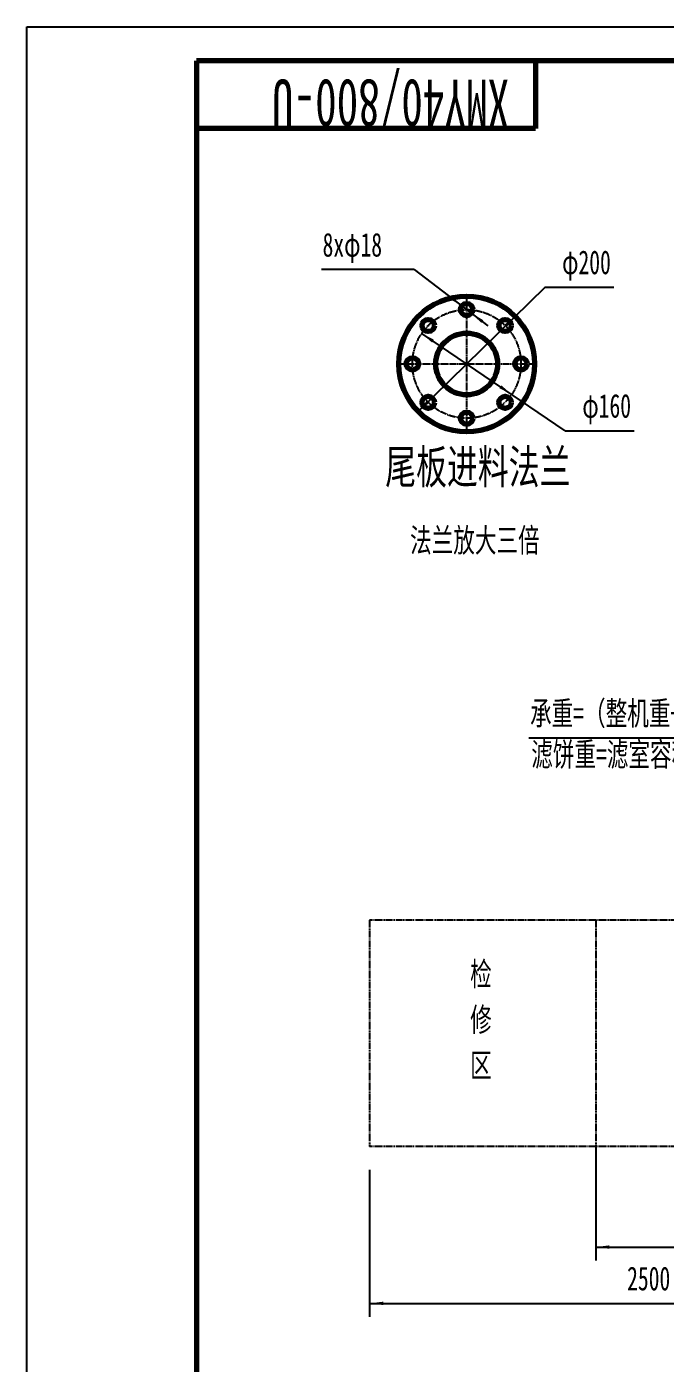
# Model space of a CAD drawing. Header units: millimetres. Extents: x -6300 to 6300, y -4455 to 4455.
# Drawn here: x -6300 to -3477, y -1450 to 4455 of the extents above; entities that cross this region are included whole.
import ezdxf

# ---------------------------------------------------------------- set-up
doc = ezdxf.new("R2010")
doc.units = ezdxf.units.MM
doc.linetypes.add('EB_DASHDOT', pattern=[39, 30, -3, 3, -3])
doc.linetypes.add('EB_DASHDOTDOT', pattern=[45, 30, -3, 3, -3, 3, -3])
for name, color, linetype, lineweight in [('CAXA0', 7, 'Continuous', 70), ('CAXA1', 1, 'EB_DASHDOT', 25), ('CAXA3', 2, 'Continuous', 25), ('CAXA4', 3, 'Continuous', 25)]:
    doc.layers.add(name, color=color, linetype=linetype, lineweight=lineweight)
doc.styles.add('标准', font='', dxfattribs={"width": 0.667})
doc.styles.get('标准').set_extended_font_data('SimSun')
doc.dimstyles.new('标准', dxfattribs={"dimscale": 30, "dimtxt": 3.5, "dimasz": 2, "dimexe": 2, "dimexo": 0, "dimtad": 1, "dimdec": 0, "dimzin": 0, "dimdsep": 46, "dimtxsty": '标准', "dimcen": 0, "dimdle": 3, "dimaunit": 1, "dimazin": 2, "dimtfac": 1, "dimtmove": 0, "dimatfit": 3, "dimfxl": 0, "dimtolj": 1, "dimtzin": 0, "dimarcsym": 0})

# ---------------------------------------------------------------- blocks, each defined once
blk = doc.blocks.new('CAXBLOCK0', base_point=(6150, -4305))
at = {"layer": 'CAXA0', "linetype": 'Continuous', "lineweight": 70}
for p, q in [((6150, 4305), (-5550, 4305)), ((-5550, 4305), (-5550, -4305))]:
    blk.add_line(p, q, dxfattribs=at)
at = {"layer": 'CAXA0'}
for p, q in [((-4050, 4305), (-4050, 4005)), ((-4050, 4005), (-5550, 4005))]:
    blk.add_line(p, q, dxfattribs=at)
at = {"layer": 'CAXA3', "linetype": 'Continuous', "lineweight": 25}
for p, q in [((-6300, 4455), (6300, 4455)), ((-6300, -4455), (-6300, 4455))]:
    blk.add_line(p, q, dxfattribs=at)
at = {"layer": 'CAXA0', "linetype": 'Continuous', "lineweight": 25, "insert": (-4167.3, 4011.2), "char_height": 210, "attachment_point": 1, "rotation": 180, "style": '标准'}
blk.add_mtext('\\fSimSun|b0|i0|p34;XMY40/800-U', dxfattribs=at)
blk = doc.blocks.new('*D47')
at = {"layer": 'CAXA4', "linetype": 'Continuous', "lineweight": 25}
for points in [[(-4783.8, -1185.6), (-4723.8, -1193.1), (-4723.8, -1178.1)], [(-2283.8, -1185.6), (-2343.8, -1193.1), (-2343.8, -1178.1)]]:
    blk.add_hatch(color=0, dxfattribs=at).paths.add_polyline_path(points, flags=0)
at = {"layer": 'CAXA4', "color": 0, "linetype": 'Continuous', "lineweight": 25}
for p, q in [((-4783.8, -596.1), (-4783.8, -1245.6)), ((-2283.8, -596.1), (-2283.8, -1245.6)), ((-4783.8, -1185.6), (-2283.8, -1185.6))]:
    blk.add_line(p, q, dxfattribs=at)
at = {"layer": 'CAXA4', "color": 0, "linetype": 'Continuous', "lineweight": 25, "insert": (-3645.5, -1023), "char_height": 105, "attachment_point": 1, "style": '标准'}
blk.add_mtext('\\fSimSun|b0|i0|p34;2500', dxfattribs=at)
blk = doc.blocks.new('*D191')
at = {"layer": 'CAXA4', "linetype": 'Continuous', "lineweight": 25}
for points in [[(-3783.8, -936.7), (-3723.8, -944.2), (-3723.8, -929.2)], [(-2283.8, -936.7), (-2343.8, -944.2), (-2343.8, -929.2)]]:
    blk.add_hatch(color=0, dxfattribs=at).paths.add_polyline_path(points, flags=0)
at = {"layer": 'CAXA4', "color": 0, "linetype": 'Continuous', "lineweight": 25}
for p, q in [((-3783.8, -493.1), (-3783.8, -996.7)), ((-2283.8, -596.1), (-2283.8, -996.7)), ((-3783.8, -936.7), (-2283.8, -936.7))]:
    blk.add_line(p, q, dxfattribs=at)
at = {"layer": 'CAXA4', "color": 0, "linetype": 'Continuous', "lineweight": 25, "insert": (-3145.5, -774.1), "char_height": 105, "attachment_point": 1, "style": '标准'}
blk.add_mtext('\\fSimSun|b0|i0|p34;1500', dxfattribs=at)
blk = doc.blocks.new('*D196')
at = {"layer": 'CAXA4', "linetype": 'Continuous', "lineweight": 25}
for points in [[(-4140.4, 3174.9), (-4188.6, 3138.3), (-4178.1, 3127.6)], [(-4569.4, 2755.4), (-4531.8, 2802.7), (-4521.3, 2792)]]:
    blk.add_hatch(color=0, dxfattribs=at).paths.add_polyline_path(points, flags=0)
at = {"layer": 'CAXA4', "color": 0, "linetype": 'Continuous', "lineweight": 25}
for q in [(-4569.4, 2755.4), (-3704.4, 3304.1)]:
    blk.add_line((-4008.3, 3304.1), q, dxfattribs=at)
at = {"layer": 'CAXA4', "color": 0, "linetype": 'Continuous', "lineweight": 25, "insert": (-3933, 3466.7), "char_height": 105, "attachment_point": 1, "style": '标准'}
blk.add_mtext('\\fSimSun|b0|i0|p34;φ200', dxfattribs=at)
blk = doc.blocks.new('*D197')
at = {"layer": 'CAXA4', "linetype": 'Continuous', "lineweight": 25}
for points in [[(-4553.7, 3099.7), (-4499.8, 3072.2), (-4508.2, 3059.8)], [(-4156.2, 2830.6), (-4201.7, 2870.4), (-4210.1, 2858)]]:
    blk.add_hatch(color=0, dxfattribs=at).paths.add_polyline_path(points, flags=0)
at = {"layer": 'CAXA4', "color": 0, "linetype": 'Continuous', "lineweight": 25}
for q in [(-4553.7, 3099.7), (-3615, 2670)]:
    blk.add_line((-3918.9, 2670), q, dxfattribs=at)
at = {"layer": 'CAXA4', "color": 0, "linetype": 'Continuous', "lineweight": 25, "insert": (-3843.6, 2832.6), "char_height": 105, "attachment_point": 1, "style": '标准'}
blk.add_mtext('\\fSimSun|b0|i0|p34;φ160', dxfattribs=at)
blk = doc.blocks.new('*D198')
at = {"layer": 'CAXA4', "linetype": 'Continuous', "lineweight": 25}
for points in [[(-4376.4, 3221.5), (-4428.7, 3251.9), (-4419.6, 3263.8)], [(-4333.5, 3188.8), (-4290.3, 3146.5), (-4281.2, 3158.4)]]:
    blk.add_hatch(color=0, dxfattribs=at).paths.add_polyline_path(points, flags=0)
at = {"layer": 'CAXA4', "color": 0, "linetype": 'Continuous', "lineweight": 25}
for q in [(-4997.2, 3381.7), (-4261.8, 3134.2)]:
    blk.add_line((-4586.8, 3381.7), q, dxfattribs=at)
at = {"layer": 'CAXA4', "color": 0, "linetype": 'Continuous', "lineweight": 25, "insert": (-4991.9, 3544.3), "char_height": 105, "attachment_point": 1, "style": '标准'}
blk.add_mtext('\\fSimSun|b0|i0|p34;8xφ18', dxfattribs=at)
blk = doc.blocks.new('*D208')
at = {"layer": 'CAXA4', "linetype": 'Continuous', "lineweight": 25}
blk.add_hatch(color=0, dxfattribs=at).paths.add_polyline_path([(-2247.8, 433.9), (-2271.8, 489.4), (-2284.8, 481.8)], flags=0)
at = {"layer": 'CAXA4', "color": 0, "linetype": 'Continuous', "lineweight": 25}
for p, q in [((-2765.1, 1311.6), (-4080.2, 1311.6)), ((-2247.8, 433.9), (-2765.1, 1311.6))]:
    blk.add_line(p, q, dxfattribs=at)
at = {"layer": 'CAXA4', "color": 0, "linetype": 'Continuous', "lineweight": 25, "char_height": 105, "attachment_point": 1, "style": '标准'}
for s, insert in [('\\fSimSun|b0|i0|p34;承重=（整机重+滤饼重）/2', (-4074.9, 1474.2)), ('\\fSimSun|b0|i0|p34;滤饼重=滤室容积x滤饼比重', (-4069.7, 1292.8))]:
    blk.add_mtext(s, dxfattribs=dict(at, insert=insert))

msp = doc.modelspace()

# ---------------------------------------------------------------- linework, layer by layer
at = {"layer": 'CAXA0', "color": 2, "linetype": 'EB_DASHDOTDOT', "lineweight": 25}
for p, q in [((-2433.8, 506.9), (-4783.8, 506.9)), ((-4783.8, 506.9), (-4783.8, -493.1)), ((-3783.8, 506.9), (-3783.8, -493.1)), ((-2433.8, -493.1), (-4783.8, -493.1))]:
    msp.add_line(p, q, dxfattribs=at)
at = {"layer": 'CAXA0'}
for centre, radius in [((-4354.9, 2965.1), 300), ((-4354.9, 3205.1), 27), ((-4524.6, 3134.8), 27), ((-4185.2, 3134.8), 27), ((-4354.9, 2965.1), 136.5), ((-4594.9, 2965.1), 27), ((-4114.9, 2965.1), 27), ((-4524.6, 2795.4), 27), ((-4185.2, 2795.4), 27), ((-4354.9, 2725.1), 27)]:
    msp.add_circle(centre, radius, dxfattribs=at)
at = {"layer": 'CAXA1', "linetype": 'EB_DASHDOT', "lineweight": 25}
for p, q in [((-4354.9, 2656.1), (-4354.9, 3274.1)), ((-4663.9, 2965.1), (-4045.9, 2965.1))]:
    msp.add_line(p, q, dxfattribs=at)
msp.add_circle((-4354.9, 2965.1), 240, dxfattribs=at)

# ---------------------------------------------------------------- block references
at = {"layer": 'CAXA0'}
msp.add_blockref('CAXBLOCK0', (6150, -4305), dxfattribs=at)
at = {"layer": 'CAXA4'}
msp.add_blockref('*D208', (0, 0), dxfattribs=at)

# ---------------------------------------------------------------- texts
at = {"layer": 'CAXA4', "linetype": 'Continuous', "lineweight": 25, "attachment_point": 1, "style": '标准'}
for s, insert, char_height in [('\\fSimSun|b0|i0|p34;尾板进料法兰', (-4715, 2585.6), 150), ('\\fSimSun|b0|i0|p34;法兰放大三倍', (-4605.3, 2238.7), 105), ('\\fSimSun|b0|i0|p34;检', (-4339.6, 322.2), 105), ('\\fSimSun|b0|i0|p34;修', (-4339.6, 120.8), 105), ('\\fSimSun|b0|i0|p34;区', (-4339.6, -80.6), 105)]:
    msp.add_mtext(s, dxfattribs=dict(at, insert=insert, char_height=char_height))

# ---------------------------------------------------------------- dimensions: what is measured, and where the dimension line sits
at = {"layer": 'CAXA4'}
for p1, p2, text, picture, middle in [((-4333.5, 3188.8), (-4376.4, 3221.5), '\\fSimSun;8xφ18', '*D198', (-4827, 3472.4)), ((-4569.4, 2755.4), (-4140.4, 3174.9), '\\fSimSun;φ200', '*D196', (-3821.3, 3394.8)), ((-4553.7, 3099.7), (-4156.2, 2830.6), '\\fSimSun;φ160', '*D197', (-3731.9, 2760.7))]:
    dim = msp.add_diameter_dim_2p(p1=p1, p2=p2, text=text, dimstyle='标准', dxfattribs=at)
    dim.commit()
    dim.dimension.update_dxf_attribs({"geometry": picture, "text_midpoint": middle})
dim = msp.add_linear_dim(base=(-3033.8, -936.7), p1=(-3783.8, -493.1), p2=(-2283.8, -596.1), angle=0, text='\\fSimSun;1500', dimstyle='标准', dxfattribs=at)
dim.commit()
dim.dimension.update_dxf_attribs({"geometry": '*D191', "text_midpoint": (-3033.8, -846)})
dim = msp.add_linear_dim(base=(-3533.8, -1185.6), p1=(-4783.8, -596.1), p2=(-2283.8, -596.1), text='\\fSimSun;2500', dimstyle='标准', dxfattribs=at)
dim.commit()
dim.dimension.update_dxf_attribs({"geometry": '*D47', "text_midpoint": (-3533.8, -1095)})

doc.saveas('drawing.dxf')
